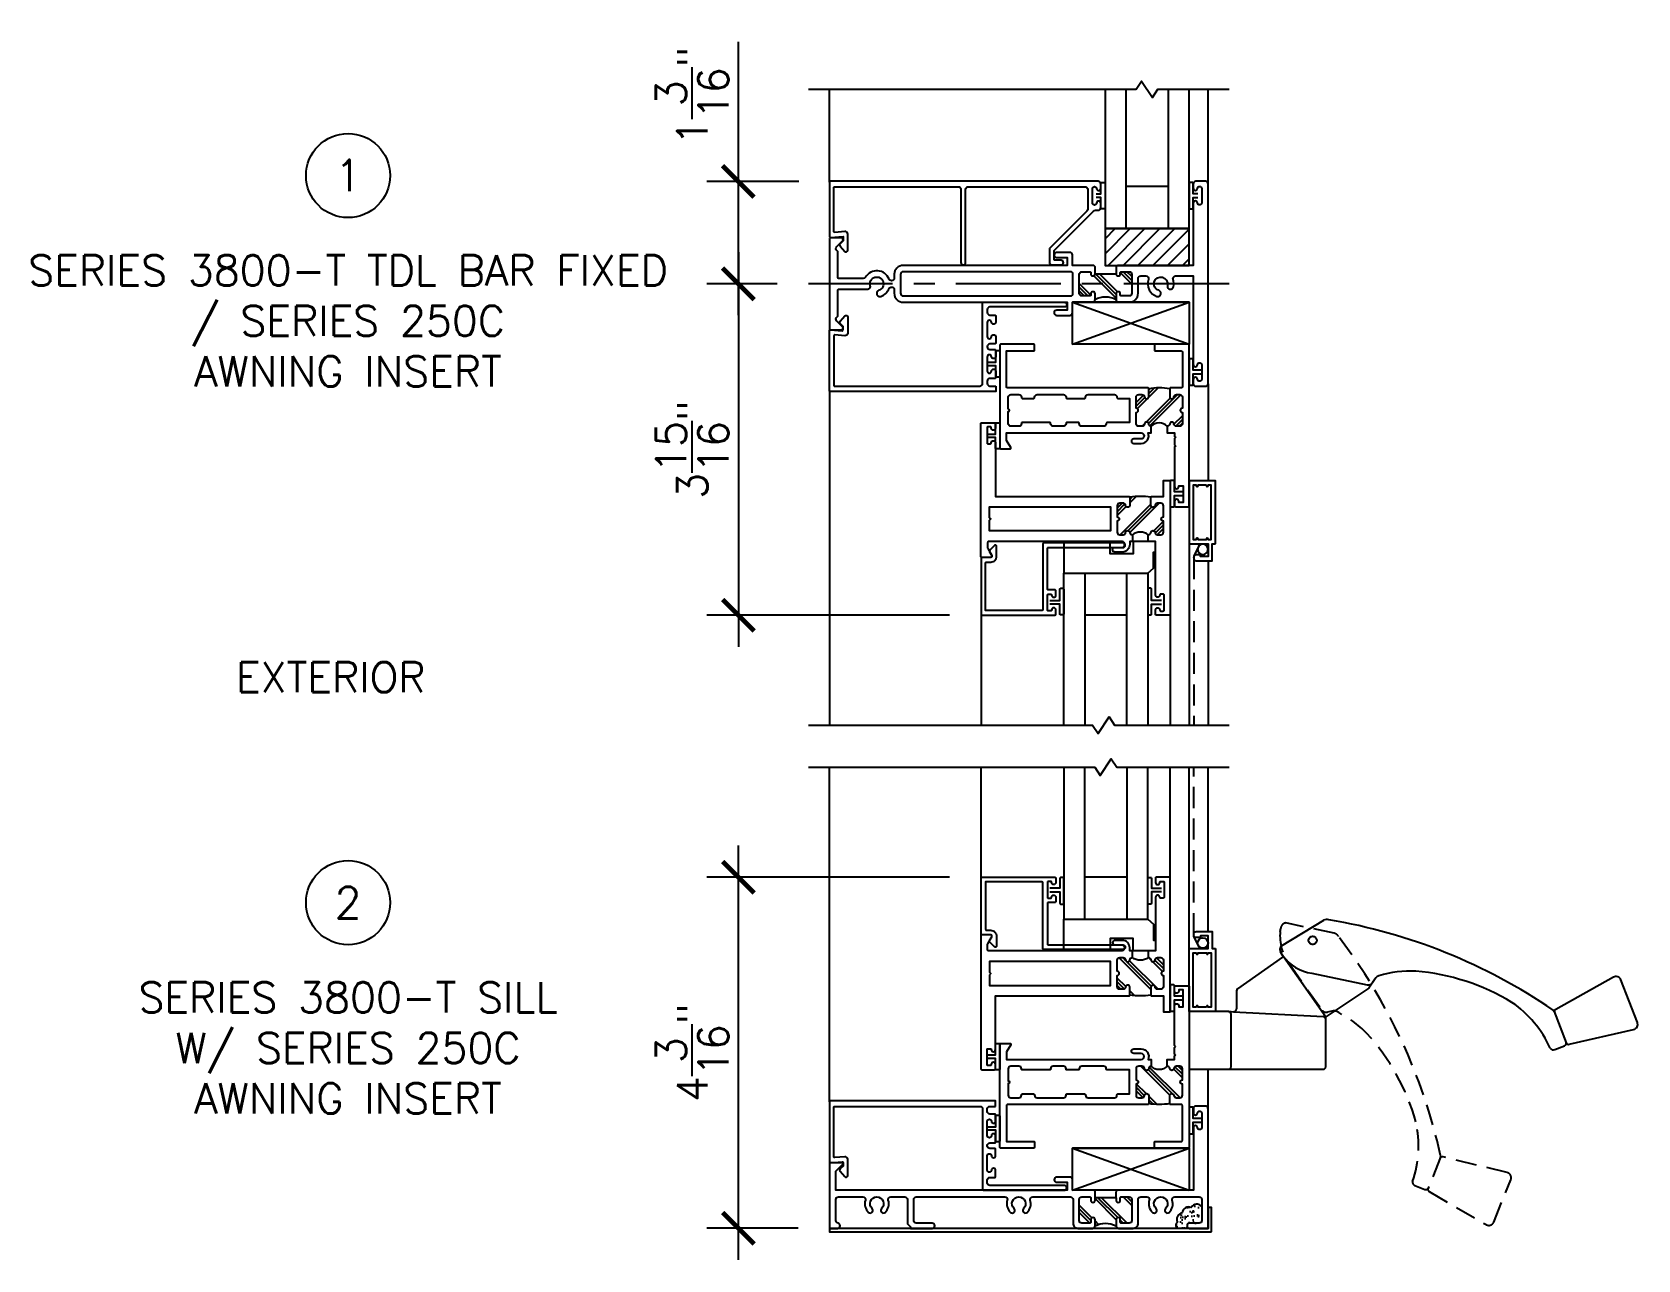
# Model space of a CAD drawing. Extents: x -2 to 161, y -23 to 81.
# Drawn here: x -2.4 to 16.69, y 34.2 to 48.8 of the extents above; entities that cross this region are included whole.
import ezdxf
from ezdxf.enums import TextEntityAlignment as Align

# ---------------------------------------------------------------- set-up
doc = ezdxf.new("R2010")
doc.units = 0
doc.header["$MEASUREMENT"] = 0
doc.linetypes.add('CENTER', pattern=[2, 1.25, -0.25, 0.25, -0.25])
doc.linetypes.add('HIDDEN', pattern=[0.375, 0.25, -0.125])
doc.layers.get('0').update_dxf_attribs({"linetype": 'CONTINUOUS'})
doc.layers.get('Defpoints').update_dxf_attribs({"linetype": 'CONTINUOUS'})
for name, color, linetype in [('0 @ 4', 7, 'CONTINUOUS'), ('3800-FRAME', 1, 'CONTINUOUS'), ('BREAK', 6, 'CONTINUOUS'), ('BULB-VINYL SEAL', 200, 'CONTINUOUS'), ('CENTERLINE', 40, 'CENTER'), ('DIM', 7, 'CONTINUOUS'), ('FRAME', 1, 'CONTINUOUS'), ('GLASS', 7, 'CONTINUOUS'), ('HIDDEN', 9, 'HIDDEN'), ('hopper-awning-spacer', 4, 'CONTINUOUS'), ('SCREEN', 5, 'CONTINUOUS'), ('SEAL', 7, 'CONTINUOUS'), ('SEALANT', 1, 'CONTINUOUS'), ('SETTING BLOCK', 4, 'CONTINUOUS'), ('SILL-PAN', 7, 'CONTINUOUS'), ('VENT', 5, 'CONTINUOUS')]:
    doc.layers.add(name, color=color, linetype=linetype)
doc.styles.get("Standard").update_dxf_attribs({"font": 'romans.shx'})
doc.dimstyles.new('1X1', dxfattribs={"dimtxt": 0.09, "dimasz": 0.09375, "dimexe": 0.09375, "dimexo": 0.09375, "dimgap": 0.032, "dimtad": 1, "dimdec": 4, "dimzin": 11, "dimdsep": 46, "dimlunit": 5, "dimtxsty": 'Standard', "dimblk1": 'ARCHTICK', "dimblk2": 'ARCHTICK', "dimsah": 1, "dimcen": 0.09, "dimdle": 0.09375, "dimadec": 0, "dimazin": 0, "dimtfac": 1, "dimtdec": 4, "dimtofl": 0, "dimtmove": 0, "dimatfit": 3, "dimldrblk": 'ARCHTICK', "dimfxl": 0, "dimtolj": 1, "dimtzin": 0, "dimarcsym": 0})

# ---------------------------------------------------------------- blocks, each defined once
blk = doc.blocks.new('05P19-BLOCK-OG')
h = blk.add_hatch()
h.set_pattern_fill('PLAST', angle=45, style=0)
h.paths.add_polyline_path([(0.006, 1.12, -1), (0.006, 1.17), (0.006, 1.302, 0.414214), (-0.025, 1.333), (-0.063, 1.333, 0.38311), (-0.094, 1.305, -0.947716), (-0.143, 1.308), (-0.143, 1.403, 0.081165), (-0.394, 1.403), (-0.394, 1.308, -0.947716), (-0.443, 1.305, 0.38311), (-0.474, 1.333), (-0.512, 1.333, 0.414214), (-0.544, 1.302), (-0.544, 1.17, -1), (-0.544, 1.12), (-0.544, 0.988, 0.414214), (-0.512, 0.957), (-0.474, 0.957, 0.38311), (-0.443, 0.985, -0.898027), (-0.394, 0.985, 0.009247), (-0.394, 0.984, 0.372543), (-0.363, 0.957, -0.436275), (-0.174, 0.957, 0.38311), (-0.143, 0.985, -0.898027), (-0.094, 0.985, 0.38311), (-0.063, 0.957), (-0.025, 0.957, 0.414214), (0.006, 0.988)])
for points in [[(-0.394, 0.984, -0.009247), (-0.394, 0.985, 0.898027), (-0.443, 0.985, -0.38311), (-0.474, 0.957), (-0.512, 0.957, -0.414214), (-0.544, 0.988), (-0.544, 1.12, 1), (-0.544, 1.17), (-0.544, 1.302, -0.414214), (-0.512, 1.333), (-0.474, 1.333, -0.38311), (-0.443, 1.305, 0.947716), (-0.394, 1.308), (-0.394, 1.403, 0.414214), (-0.404, 1.413), (-2.073, 1.413, -0.414214), (-2.084, 1.423), (-2.084, 1.852), (-1.761, 1.852, 0.414214), (-1.751, 1.862), (-1.751, 1.922, 0.414214), (-1.761, 1.932), (-2.154, 1.932, 0.414214), (-2.163, 1.922), (-2.163, 0.697, 0.414214), (-2.154, 0.687), (-2.042, 0.687, 0.57735), (-2.034, 0.702), (-2.084, 0.788), (-2.084, 0.877), (-0.483, 0.877, -1), (-0.483, 0.806), (-0.572, 0.806, 1), (-0.572, 0.752), (-0.483, 0.752, 0.536675), (-0.401, 0.877), (-0.363, 0.877), (-0.363, 0.957, -0.38311), (-0.394, 0.985)], [(-0.143, 0.984, 0.009247), (-0.143, 0.985, -0.38311), (-0.174, 0.957), (-0.174, 0.877), (-0.087, 0.877), (-0.087, 0.838, 0.317837), (-0.083, 0.833, -0.707107), (-0.083, 0.814, 0.317837), (-0.087, 0.81), (-0.087, 0.738, 0.317837), (-0.083, 0.733, -0.707107), (-0.083, 0.714, 0.317837), (-0.087, 0.71), (-0.087, 0.239, 1), (-0.037, 0.239), (-0.037, 0.25), (0.014, 0.25), (0.014, 0.05), (-0.037, 0.05), (-0.037, 0.064, 1), (-0.087, 0.064), (-0.087, 0.01, 0.414214), (-0.076, 0), (0.076, 0, 0.414214), (0.087, 0.01), (0.087, 1.922, 0.414214), (0.076, 1.932), (-0.316, 1.932, 0.414214), (-0.326, 1.922), (-0.326, 1.862, 0.414214), (-0.316, 1.852), (-0.003, 1.852, -0.414214), (0.006, 1.842), (0.006, 1.423, -0.414214), (-0.003, 1.413), (-0.134, 1.413, 0.414214), (-0.143, 1.403), (-0.143, 1.308, 0.947716), (-0.094, 1.305, -0.38311), (-0.063, 1.333), (-0.025, 1.333, -0.414214), (0.006, 1.302), (0.006, 1.17, 1), (0.006, 1.12), (0.006, 0.988, -0.414214), (-0.025, 0.957), (-0.063, 0.957, -0.38311), (-0.094, 0.985, 0.898027), (-0.143, 0.985)]]:
    blk.add_lwpolyline(points, format="xyb")
blk.add_lwpolyline([(-1.377, 0.988, -0.414214), (-1.408, 0.957), (-1.529, 0.957, -0.414214), (-1.56, 0.988), (-1.56, 0.992, 0.414214), (-1.569, 1.002), (-1.897, 1.002, 0.414214), (-1.907, 0.992), (-1.907, 0.988, -0.414214), (-1.938, 0.957), (-2.032, 0.957, -0.414214), (-2.064, 0.988), (-2.064, 1.132, 1), (-2.064, 1.162), (-2.064, 1.302, -0.414214), (-2.032, 1.333), (-1.938, 1.333, -0.414214), (-1.907, 1.302), (-1.907, 1.302), (-1.907, 1.298, 0.414214), (-1.897, 1.288), (-1.761, 1.288, 0.414214), (-1.751, 1.298), (-1.751, 1.302), (-1.751, 1.302, -0.414214), (-1.72, 1.333), (-1.408, 1.333, -0.414214), (-1.377, 1.302), (-1.377, 1.302), (-1.377, 1.298, 0.414214), (-1.367, 1.288), (-1.155, 1.288, 0.414214), (-1.145, 1.298), (-1.145, 1.302), (-1.145, 1.302, -0.414214), (-1.114, 1.333), (-0.802, 1.333, -0.414214), (-0.771, 1.302), (-0.771, 1.302), (-0.771, 1.298, 0.414214), (-0.761, 1.288), (-0.623, 1.288), (-0.623, 1.002), (-0.889, 1.002, 0.414214), (-0.898, 0.992), (-0.898, 0.988, -0.414214), (-0.93, 0.957), (-1.19, 0.957, -0.414214), (-1.221, 0.988), (-1.221, 0.992, 0.414214), (-1.23, 1.002), (-1.367, 1.002, 0.414214), (-1.377, 0.992)], format="xyb", close=True)
at = {"color": 7}
for centre, radius, start, end in [((-0.269, 0.638), 0.775, 80.7195, 99.2805), ((-0.269, 0.869), 0.129, 42.8591, 137.1409)]:
    blk.add_arc(centre, radius, start, end, dxfattribs=at)
blk = doc.blocks.new('250C-BLOCK-FRAMES')
blk.add_blockref('05P19-BLOCK-OG', (0, 0))
blk = doc.blocks.new('*U104')
at = {"layer": 'FRAME'}
blk.add_blockref('250C-BLOCK-FRAMES', (0, 0), dxfattribs=at)
blk = doc.blocks.new('05P11-Z-BAR')
h = blk.add_hatch()
h.set_pattern_fill('PLAST', angle=45, style=0)
h.set_pattern_definition([(45, (-0.3846, -1e-07), (-0.176777, 0.176777), []), (45, (-0.4067, 0.0221), (-0.176777, 0.176777), []), (45, (-0.4288, 0.0442), (-0.176777, 0.176777), [])])
h.paths.add_polyline_path([(0.006, 1.12, -0.414214), (-0.018, 1.145, -0.414214), (0.006, 1.17), (0.006, 1.302, 0.414214), (-0.025, 1.333), (-0.063, 1.333, 0.38311), (-0.094, 1.305, -0.947716), (-0.143, 1.308), (-0.143, 1.403, 0.087329), (-0.394, 1.403), (-0.394, 1.308, -1), (-0.443, 1.308, 0.352985), (-0.473, 1.333), (-0.512, 1.333, 0.414214), (-0.544, 1.302), (-0.544, 1.17, -0.414214), (-0.518, 1.145, -0.414214), (-0.544, 1.12), (-0.544, 0.988, 0.414214), (-0.512, 0.957), (-0.474, 0.957, 0.38311), (-0.443, 0.985, -0.898027), (-0.394, 0.985, 0.38311), (-0.363, 0.957, -0.325577), (-0.174, 0.957, 0.363634), (-0.143, 0.982, -0.947716), (-0.094, 0.985, 0.38311), (-0.063, 0.957), (-0.025, 0.957, 0.414214), (0.006, 0.988)])
blk.add_line((-0.087, 0.877), (-0.087, 0.877))
for points in [[(-2.164, 2.28, -0.414214), (-2.154, 2.29), (-2.001, 2.29, -0.414214), (-1.991, 2.28), (-1.991, 2.226, -1), (-2.041, 2.226), (-2.041, 2.23, 0.414214), (-2.051, 2.24), (-2.081, 2.24, 0.414214), (-2.091, 2.23), (-2.091, 2.05, 0.414214), (-2.081, 2.04), (-2.051, 2.04, 0.414214), (-2.041, 2.05), (-2.041, 2.051, -1), (-1.991, 2.051), (-1.991, 1.413), (-0.403, 1.413, -0.414214), (-0.394, 1.403), (-0.394, 1.306, -0.888834), (-0.443, 1.306, 0.377258), (-0.474, 1.333), (-0.512, 1.333, 0.414214), (-0.544, 1.302), (-0.544, 1.17, -1), (-0.544, 1.12), (-0.544, 0.988, 0.414214), (-0.512, 0.957), (-0.474, 0.957, 0.383109), (-0.443, 0.985, -0.898027), (-0.394, 0.985, 0.38311), (-0.363, 0.957), (-0.363, 0.877), (-0.394, 0.877), (-0.394, 0.842, -0.414214), (-0.483, 0.752), (-0.571, 0.752, -1), (-0.571, 0.806), (-0.486, 0.806, 0.859155), (-0.486, 0.877), (-2.074, 0.877, 0.414214), (-2.084, 0.867), (-2.084, 0.797, 0.131652), (-2.082, 0.792), (-2.035, 0.709, -0.577353), (-2.048, 0.687), (-2.154, 0.687, -0.414214), (-2.164, 0.697), (-2.164, 2.28)], [(-0.025, 0.957, 0.414214), (0.006, 0.988), (0.006, 1.12, -1), (0.006, 1.17), (0.006, 1.302, 0.414214), (-0.025, 1.333), (-0.063, 1.333, 0.38311), (-0.094, 1.305, -0.947716), (-0.143, 1.308), (-0.143, 1.403, -0.414214), (-0.133, 1.413), (0.006, 1.413), (0.006, 1.603), (0.086, 1.603), (0.086, 0.01, -0.414214), (0.077, 0), (-0.077, 0, -0.414214), (-0.087, 0.01), (-0.087, 0.064, -1), (-0.037, 0.064), (-0.037, 0.06, 0.414214), (-0.027, 0.05), (0.003, 0.05, 0.414214), (0.014, 0.06), (0.014, 0.24, 0.414214), (0.003, 0.25), (-0.027, 0.25, 0.414214), (-0.037, 0.24), (-0.037, 0.239, -1), (-0.087, 0.239), (-0.087, 0.877), (-0.174, 0.877), (-0.174, 0.957, 0.363634), (-0.143, 0.982, -0.947716), (-0.094, 0.985, 0.38311), (-0.063, 0.957), (-0.025, 0.957)]]:
    blk.add_lwpolyline(points, format="xyb")
blk.add_lwpolyline([(-2.063, 1.16), (-2.063, 1.288), (-0.623, 1.288), (-0.623, 1.002), (-2.063, 1.002), (-2.063, 1.129), (-2.048, 1.145)], close=True)
at = {"color": 7}
for centre, radius, start, end in [((-0.269, 0.638), 0.775, 80.7195, 99.2805), ((-0.269, 0.828), 0.16, 53.9319, 126.0681)]:
    blk.add_arc(centre, radius, start, end, dxfattribs=at)
blk = doc.blocks.new('*U21')
blk.add_blockref('05P11-Z-BAR', (0, 0))
blk = doc.blocks.new('*U103')
blk.add_blockref('*U21', (0, 0))
blk = doc.blocks.new('FOLDING-ROTO')
at = {"color": 7}
for p, q in [((1.685, 0.777), (1.18, 0.472)), ((1.18, 0.386), (1.713, -0.369)), ((1.196, 0.338), (0.662, -0.037)), ((1.706, -0.361), (1.218, 0.334)), ((1.546, 0.148), (2.203, 0.01)), ((2.306, 0.094), (2.224, -0.031)), ((2.306, 0.094), (2.268, 0.036)), ((5.131, 0.101), (4.447, -0.282)), ((5.416, -0.438), (5.22, 0.069)), ((0.649, -0.062), (0.649, -0.277)), ((2.224, -0.031), (1.713, -0.369)), ((0.555, -0.307), (0.087, -0.307)), ((0.087, -0.307), (0.087, -0.994)), ((0.555, -0.307), (0.587, -0.307)), ((0.587, -0.307), (0.616, -0.309)), ((0.587, -0.963), (0.587, -0.338)), ((0.616, -0.309), (1.682, -0.368)), ((1.712, -0.963), (1.712, -0.379)), ((4.427, -0.306), (4.571, -0.678)), ((4.607, -0.697), (5.372, -0.521)), ((4.434, -0.76), (4.551, -0.715)), ((0.087, -0.994), (0.555, -0.994)), ((0.555, -0.994), (1.68, -0.994))]:
    blk.add_line(p, q, dxfattribs=at)
at = {"linetype": 'HIDDEN'}
blk.add_line((1.171, 0.645), (1.176, 0.684), dxfattribs=at)
at = {"color": 7, "linetype": 'HIDDEN'}
for p, q in [((1.813, 0.624), (1.235, 0.746)), ((1.28, 0.259), (1.667, -0.29)), ((1.799, -0.299), (1.732, -0.315)), ((3.076, -2.04), (2.927, -2.41)), ((3.869, -2.223), (3.107, -2.035)), ((2.771, -2.376), (2.888, -2.423)), ((2.94, -2.448), (3.619, -2.842)), ((3.709, -2.811), (3.912, -2.307))]:
    blk.add_line(p, q, dxfattribs=at)
blk.add_line((1.202, 0.355), (1.18, 0.387))
at = {"color": 7}
blk.add_circle((1.555, 0.539), 0.0488, dxfattribs=at)
at = {"color": 7, "linetype": 'HIDDEN'}
blk.add_circle((1.555, 0.539), 0.0488, dxfattribs=at)
at = {"color": 7}
for centre, radius, start, end in [((1.726, 0.698), 0.089, 75.6, 116.8755), ((0.638, -5.814), 6.691, 55.6508, 80.4505), ((1.231, 0.429), 0.0668, 140.1635, 219.8111), ((1.205, 0.325), 0.0156, 35.0463, 125.0463), ((1.625, 0.667), 0.526, 216.4977, 261.3073), ((2.216, 0.071), 0.0625, 258.1497, 326.6152), ((2.364, 0.044), 0.0769, 105.6243, 139.1818), ((2.364, 0.043), 0.0769, 105.5964, 139.1539), ((2.73, -1.18), 1.354, 87.7724, 106.5972), ((2.562, -2.45), 2.632, 58.7969, 85.1915), ((5.162, 0.047), 0.0625, 21.117, 119.2471), ((0.68, -0.062), 0.0312, 125.0463, 180), ((0.555, -0.338), 0.0312, 0, 90), ((0.618, -0.277), 0.0312, 266.8202, 0), ((1.68, -0.399), 0.0312, 0, 86.8202), ((1.68, -0.379), 0.0313, 360, 35.0463), ((3.181, -1.283), 1.315, 24.2059, 55.5316), ((4.398, -0.317), 0.0313, 21.117, 61.117), ((4.462, -0.309), 0.0313, 119.2471, 201.117), ((5.358, -0.46), 0.0625, 282.9869, 21.117), ((4.418, -0.719), 0.0442, 214.0412, 291.117), ((4.54, -0.686), 0.0312, 291.117, 21.117), ((4.6, -0.667), 0.0312, 201.117, 282.9869), ((0.555, -0.963), 0.0312, 270, 0), ((1.68, -0.963), 0.0312, 270, 0)]:
    blk.add_arc(centre, radius, start, end, dxfattribs=at)
at = {"color": 7, "linetype": 'HIDDEN'}
for centre, radius, start, end in [((1.693, 0.585), 0.526, 173.4362, 218.2459), ((1.243, 0.68), 0.0668, 97.1021, 176.7497), ((1.788, 0.539), 0.089, 32.5385, 73.8141), ((-3.453, -3.477), 6.691, 12.5894, 37.389), ((1.718, -0.254), 0.0625, 215.0882, 283.5538), ((1.807, -0.376), 0.0769, 62.5349, 96.0925), ((1.239, -1.52), 1.354, 44.7109, 63.5357), ((0.249, -2.333), 2.632, 15.7355, 42.1301), ((1.499, -1.903), 1.315, 341.1445, 12.4702), ((3.099, -2.066), 0.0313, 76.1856, 158.0555), ((3.047, -2.028), 0.0313, 338.0555, 18.0555), ((3.854, -2.284), 0.0625, 338.0555, 76.1856), ((2.787, -2.335), 0.0442, 170.9798, 248.0555), ((2.9, -2.394), 0.0312, 248.0555, 338.0555), ((2.956, -2.421), 0.0312, 158.0555, 239.9254), ((3.651, -2.788), 0.0625, 239.9254, 338.0555)]:
    blk.add_arc(centre, radius, start, end, dxfattribs=at)
blk = doc.blocks.new('*U85')
blk.add_blockref('FOLDING-ROTO', (0, 0))
blk = doc.blocks.new('114-FLAT_SCREEN')
blk.add_line((0.142, 0.603), (0.142, 0.602))
at = {"linetype": 'HIDDEN'}
blk.add_line((0.194, 0.481), (0.144, 0.59), dxfattribs=at)
blk.add_lwpolyline([(0.399, 0.442), (0.399, -0.307), (0.087, -0.307), (0.087, 0.442), (0.312, 0.442), (0.312, 0.593), (0.222, 0.593), (0.222, 0.572), (0.172, 0.572, -0.414214), (0.142, 0.602), (0.142, 0.613, -0.414214), (0.172, 0.643), (0.362, 0.643), (0.362, 0.442)], format="xyb", close=True)
blk.add_lwpolyline([(0.292, -0.257), (0.193, -0.257), (0.182, -0.237), (0.17, -0.257), (0.136, -0.257), (0.136, 0.392), (0.17, 0.392), (0.182, 0.372), (0.193, 0.392), (0.292, 0.392), (0.303, 0.372), (0.315, 0.392), (0.348, 0.392), (0.348, -0.257), (0.315, -0.257), (0.303, -0.237)], close=True)
blk.add_circle((0.25, 0.507), 0.0618)
blk = doc.blocks.new('*U90')
at = {"layer": 'BULB-VINYL SEAL', "linetype": 'Continuous'}
for points in [[(0.014, -0.126), (-0.087, -0.126), (-0.087, -0.001, 0.414214), (-0.096, 0.009), (-0.129, 0.009, 0.414214), (-0.139, -0.001), (-0.139, -0.293, 0.414214), (-0.129, -0.303), (-0.096, -0.303, 0.414214), (-0.087, -0.293), (-0.087, -0.168), (0.014, -0.168)], [(-2.316, -0.822), (-2.216, -0.822), (-2.216, -0.697, -0.414214), (-2.206, -0.687), (-2.173, -0.687, -0.414214), (-2.163, -0.697), (-2.163, -0.99, -0.414214), (-2.173, -1), (-2.206, -1, -0.414214), (-2.216, -0.99), (-2.216, -0.864), (-2.316, -0.864)]]:
    blk.add_lwpolyline(points, format="xyb", dxfattribs=at)
blk.add_blockref('*U85', (0, 0))
at = {"layer": 'FRAME', "xscale": -1, "rotation": 180}
blk.add_blockref('*U104', (0, 0), dxfattribs=at)
at = {"layer": 'SCREEN', "linetype": 'Continuous'}
blk.add_blockref('114-FLAT_SCREEN', (0, 0), dxfattribs=at)
at = {"layer": 'VENT', "xscale": -1, "rotation": 180}
blk.add_blockref('*U103', (-0.225, 1.291), dxfattribs=at)
blk = doc.blocks.new('250C-GLASS-STOPS')
blk.add_lwpolyline([(-2.035, 0.71, -0.57735), (-2.047, 0.687), (-2.153, 0.687, 0.414214), (-2.163, 0.677), (-2.163, 0), (-1.283, 0, 0.414214), (-1.273, 0.01), (-1.273, 0.063, 0.414214), (-1.298, 0.088, 0.435311), (-1.323, 0.061, -0.435311), (-1.333, 0.05), (-1.363, 0.05, -0.414214), (-1.373, 0.06), (-1.373, 0.24, -0.414214), (-1.363, 0.25), (-1.333, 0.25, -0.435311), (-1.323, 0.239, 0.435311), (-1.298, 0.213, 0.414214), (-1.273, 0.238), (-1.273, 0.29, 0.414214), (-1.283, 0.3), (-1.363, 0.3, -0.414214), (-1.373, 0.31), (-1.373, 0.795, -0.414214), (-1.363, 0.805), (-0.474, 0.805, 0.414214), (-0.447, 0.832), (-0.447, 0.833, 0.414214), (-0.474, 0.86), (-1.418, 0.86, 0.414214), (-1.428, 0.85), (-1.428, 0.065, -0.414214), (-1.438, 0.055), (-2.108, 0.055), (-2.108, 0.622, -0.414214), (-2.098, 0.632), (-2.047, 0.632, 0.414214), (-1.977, 0.702), (-1.977, 0.817, 0.668179), (-2.003, 0.828), (-2.058, 0.773, 0.339454), (-2.06, 0.755)], format="xyb", close=True)
for points in [[(0.086, 0.01), (0.086, -1.308)], [(-2.163, 0), (-2.163, -1.308)]]:
    blk.add_lwpolyline(points)
at = {"layer": 'GLASS'}
for p, q in [((-1.18, -1.308), (-1.18, 0.5)), ((-1.18, 0.5), (-0.18, 0.5)), ((-0.93, 0.5), (-0.93, -1.308)), ((-0.43, -1.308), (-0.43, 0.5)), ((-0.18, 0.504), (-0.18, -1.308)), ((-0.43, 0), (-0.93, 0))]:
    blk.add_line(p, q, dxfattribs=at)
at = {"layer": 'SEAL', "linetype": 'Continuous'}
for points in [[(-1.343, 0.175), (-1.225, 0.175), (-1.225, 0.31, -0.414214), (-1.215, 0.32), (-1.19, 0.32, -0.414214), (-1.18, 0.31), (-1.18, 0.014, -0.414214), (-1.19, 0.004), (-1.215, 0.004, -0.414214), (-1.225, 0.014), (-1.225, 0.132), (-1.343, 0.132)], [(-0.017, 0.175), (-0.135, 0.175), (-0.135, 0.31, 0.414214), (-0.145, 0.32), (-0.17, 0.32, 0.414214), (-0.18, 0.31), (-0.18, 0.014, 0.414214), (-0.17, 0.004), (-0.145, 0.004, 0.414214), (-0.135, 0.014), (-0.135, 0.132), (-0.017, 0.132)]]:
    blk.add_lwpolyline(points, format="xyb", dxfattribs=at)
at = {"layer": 'SETTING BLOCK'}
blk.add_lwpolyline([(-0.087, 0.877), (-0.355, 0.877), (-0.355, 0.731), (-0.627, 0.731), (-0.627, 0.877), (-1.18, 0.877), (-1.18, 0.5), (-0.18, 0.5), (-0.111, 0.56), (-0.111, 0.748), (-0.087, 0.748)], close=True, dxfattribs=at)
blk = doc.blocks.new('3811 WW_YK INSERT CLIP')
blk.add_lwpolyline([(1.964, 0.67), (1.964, 0.735), (-0.001, 0.735, 0.414214), (-0.011, 0.725), (-0.011, 0.01, 0.440011), (0, 0), (0.138, 0.012, -0.440011), (0.149, 0.002), (0.149, -0.04), (0.115, -0.074, 0.395486), (0.114, -0.102), (0.17, -0.165, 0.691708), (0.205, -0.152), (0.205, 0.04, 0.440011), (0.171, 0.071), (0.05, 0.061, -0.440011), (0.039, 0.071), (0.039, 0.66, -0.414214), (0.049, 0.67), (1.777, 0.67, -0.414214), (1.808, 0.639), (1.808, -0.317, 0.414214), (1.818, -0.327), (2.781, -0.327, 0.414214), (2.809, -0.299, 0.414214), (2.781, -0.271), (1.895, -0.271, -0.414214), (1.864, -0.24), (1.864, -0.206, -0.414214), (1.895, -0.175), (1.954, -0.175, 0.414214), (1.964, -0.165), (1.964, -0.091, 0.414214), (1.939, -0.066, 0.399638), (1.914, -0.089, -0.400364), (1.889, -0.113, -0.414214), (1.864, -0.088), (1.864, 0.082, -0.414214), (1.889, 0.107, -0.400364), (1.914, 0.083, 0.399638), (1.939, 0.059, 0.414214), (1.964, 0.084), (1.964, 0.159, 0.414214), (1.954, 0.169), (1.895, 0.169, -0.414214), (1.864, 0.2), (1.864, 0.204, -0.414214), (1.895, 0.235), (1.954, 0.235, 0.414214), (1.964, 0.245), (1.964, 0.319, 0.414214), (1.939, 0.344, 0.399638), (1.914, 0.321, -0.400364), (1.889, 0.297, -0.414214), (1.864, 0.322), (1.864, 0.492, -0.414214), (1.889, 0.517, -0.400364), (1.914, 0.493, 0.399638), (1.939, 0.469, 0.414214), (1.964, 0.494), (1.964, 0.569, 0.414214), (1.954, 0.579), (1.895, 0.579, -0.414214), (1.864, 0.61), (1.864, 0.639, -0.414214), (1.895, 0.67), (1.964, 0.67)], format="xyb", close=True)
blk = doc.blocks.new('3805_BLOCK_FRAME')
h = blk.add_hatch()
h.set_pattern_fill('PLAST', angle=45, style=0)
h.paths.add_polyline_path([(-0.819, 1.361, 0.414214), (-0.85, 1.392), (-0.946, 1.392, 0.414214), (-0.956, 1.382), (-0.956, 1.351, -0.414214), (-0.98, 1.326, -0.414214), (-1.005, 1.351), (-1.005, 1.423, -0.235384), (-1.256, 1.423), (-1.256, 1.351, -0.414214), (-1.282, 1.326, -0.414214), (-1.306, 1.351), (-1.306, 1.382, 0.414214), (-1.316, 1.392), (-1.413, 1.392, 0.414214), (-1.444, 1.361), (-1.444, 1.111, 0.414214), (-1.413, 1.08), (-1.316, 1.08, 0.414214), (-1.306, 1.09), (-1.306, 1.121, -0.414214), (-1.282, 1.146, -0.414214), (-1.256, 1.121), (-1.256, 1.09), (-1.005, 1.09), (-1.005, 1.121, -0.414214), (-0.98, 1.146, -0.414214), (-0.956, 1.121), (-0.956, 1.09, 0.414214), (-0.946, 1.08), (-0.85, 1.08, 0.414214), (-0.819, 1.111)])
at = {"color": 7}
blk.add_line((-1.005, 1.09), (-1.256, 1.09), dxfattribs=at)
blk.add_line((-1.005, 1.09), (-1.005, 1.015))
blk.add_lwpolyline([(-3.452, 1.454), (-3.193, 1.454, -0.414214), (-3.162, 1.423, -0.414214), (-3.193, 1.392), (-3.381, 1.392, 0.414214), (-3.412, 1.361), (-3.412, 1.111, 0.414214), (-3.381, 1.08), (-2.329, 1.08, 0.5024), (-2.299, 1.12, -0.280293), (-2.262, 1.264, -0.498955), (-2.213, 1.256, -0.334263), (-2.219, 1.219, 2.470836), (-2.106, 1.219, -0.334263), (-2.112, 1.256, -0.498955), (-2.063, 1.264, -0.280293), (-2.026, 1.12, 0.5024), (-1.996, 1.08), (-1.549, 1.08, 0.414214), (-1.518, 1.111), (-1.518, 1.392, -0.414214), (-1.456, 1.454), (-1.287, 1.454, -0.414214), (-1.256, 1.423), (-1.256, 1.351, -0.414214), (-1.282, 1.326, -0.414214), (-1.306, 1.351), (-1.306, 1.382, 0.414214), (-1.316, 1.392), (-1.413, 1.392, 0.414214), (-1.444, 1.361), (-1.444, 1.111, 0.414214), (-1.413, 1.08), (-1.316, 1.08, 0.414214), (-1.306, 1.09), (-1.306, 1.121, -0.414214), (-1.282, 1.146, -0.414214), (-1.256, 1.121), (-1.256, 1.09), (-1.256, 1.015), (-1.271, 1), (-1.524, 1), (-1.524, 0.875, -0.414214), (-1.556, 0.844), (-1.711, 0.844, -0.414214), (-1.742, 0.875, -0.414214), (-1.711, 0.906), (-1.586, 0.906), (-1.586, 1), (-4.338, 1), (-4.338, 0.776, 0.198912), (-4.335, 0.769), (-4.255, 0.69, -0.668179), (-4.263, 0.673), (-4.403, 0.673, -0.414214), (-4.412, 0.683), (-4.412, 1.444, -0.414214), (-4.403, 1.454), (-4.319, 1.454, -0.414214), (-4.287, 1.423, -0.358249), (-4.312, 1.393, 0.358249), (-4.338, 1.362), (-4.338, 1.111, 0.414214), (-4.306, 1.08), (-4.017, 1.08, 0.5024), (-3.987, 1.12, -0.280293), (-3.95, 1.264, -0.498955), (-3.901, 1.256), (-3.901, 1.256, -0.334263), (-3.907, 1.219, 2.470836), (-3.794, 1.219, -0.334263), (-3.8, 1.256), (-3.8, 1.256, -0.498955), (-3.751, 1.264, -0.280293), (-3.714, 1.12, 0.5024), (-3.684, 1.08), (-3.518, 1.08, 0.414214), (-3.487, 1.111), (-3.487, 1.399), (-3.452, 1.434)], format="xyb", close=True)
blk.add_lwpolyline([(-1.005, 1.09), (-1.005, 1.121, -0.414214), (-0.98, 1.146, -0.414214), (-0.956, 1.121), (-0.956, 1.09, 0.414214), (-0.946, 1.08), (-0.85, 1.08, 0.414214), (-0.819, 1.111), (-0.819, 1.361, 0.414214), (-0.85, 1.392), (-0.946, 1.392, 0.414214), (-0.956, 1.382), (-0.956, 1.351, -0.414214), (-0.98, 1.326), (-0.98, 1.326, -0.414214), (-1.005, 1.351), (-1.005, 1.423, -0.414214), (-0.975, 1.454), (-0.806, 1.454, -0.414214), (-0.744, 1.392), (-0.744, 1.111, 0.414214), (-0.712, 1.08), (-0.641, 1.08, 0.5024), (-0.611, 1.12, -0.280293), (-0.574, 1.264, -0.498955), (-0.525, 1.256), (-0.525, 1.256, -0.334263), (-0.531, 1.219, 2.470836), (-0.418, 1.219, -0.334263), (-0.424, 1.256, -0.498955), (-0.375, 1.264, -0.280293), (-0.338, 1.12, 0.5024), (-0.308, 1.08), (-0.018, 1.08, 0.414214), (0.013, 1.111), (0.013, 1.361, 0.414214), (-0.018, 1.392), (-0.131, 1.392, -0.414214), (-0.162, 1.423, -0.414214), (-0.131, 1.454), (0.088, 1.454), (0.088, 0.031, -0.414214), (0.056, 0), (-0.056, 0, -0.414214), (-0.087, 0.031), (-0.087, 0.083, -0.414214), (-0.062, 0.107), (-0.062, 0.107, -0.399638), (-0.038, 0.084, 0.399638), (-0.013, 0.06), (-0.013, 0.06, 0.414214), (0.013, 0.085), (0.013, 0.255, 0.414214), (-0.013, 0.28), (-0.013, 0.28, 0.399638), (-0.038, 0.256, -0.399638), (-0.062, 0.232, -0.414214), (-0.087, 0.257), (-0.087, 0.309), (-0.087, 1), (-0.99, 1), (-1.005, 1.015)], format="xyb")
blk.add_arc((-1.131, 1.675), 0.281, 243.5092, 296.4908, dxfattribs=at)
blk = doc.blocks.new('*U73')
blk.add_blockref('3805_BLOCK_FRAME', (0, 0))
blk = doc.blocks.new('3806 MULLION')
h = blk.add_hatch()
h.set_pattern_fill('PLAST', color=256, angle=45, style=0)
h.paths.add_polyline_path([(-0.906, 0.113, 0.414214), (-0.937, 0.144), (-1.033, 0.144, 0.414214), (-1.043, 0.134), (-1.043, 0.118, -0.414214), (-1.068, 0.094, -0.414214), (-1.093, 0.118), (-1.093, 0.188, -0.275826), (-1.344, 0.188), (-1.344, 0.118, -0.414214), (-1.369, 0.094, -0.414214), (-1.394, 0.118), (-1.394, 0.134, 0.414214), (-1.404, 0.144), (-1.5, 0.144, 0.414214), (-1.531, 0.113), (-1.531, -0.113, 0.414214), (-1.5, -0.143), (-1.404, -0.143, 0.414214), (-1.394, -0.133), (-1.394, -0.118, -0.414214), (-1.369, -0.094, -0.414214), (-1.344, -0.118), (-1.093, -0.118, -0.414214), (-1.068, -0.094, -0.414214), (-1.043, -0.118), (-1.043, -0.133, 0.414214), (-1.033, -0.143), (-0.937, -0.143, 0.414214), (-0.906, -0.113)])
blk.add_line((-1.344, -0.118), (-1.093, -0.118))
for points in [[(-1.093, -0.133), (-1.093, -0.118, -0.414214), (-1.068, -0.094, -0.414214), (-1.043, -0.118), (-1.043, -0.133, 0.414214), (-1.033, -0.143), (-0.937, -0.143, 0.414214), (-0.906, -0.113), (-0.906, 0.113, 0.414214), (-0.937, 0.144), (-1.033, 0.144, 0.414214), (-1.043, 0.134), (-1.043, 0.118, -0.414214), (-1.068, 0.094, -0.414214), (-1.093, 0.118), (-1.093, 0.188, -0.414214), (-1.062, 0.219), (-0.937, 0.219, -0.414214), (-0.831, 0.113), (-0.831, -0.062, 0.414214), (-0.8, -0.094), (-0.738, -0.094, 0.517938), (-0.709, -0.052, -0.42659), (-0.608, 0.149, -0.510157), (-0.56, 0.113), (-0.56, 0.112, -0.323599), (-0.586, 0.077, 2.284894), (-0.483, 0.018, -0.323599), (-0.466, 0.058), (-0.465, 0.058, -0.510157), (-0.41, 0.035, -0.142368), (-0.415, -0.052, 0.517938), (-0.386, -0.094), (-0.175, -0.094), (-0.175, 0.91), (-0.175, 0.961, -0.414214), (-0.15, 0.986, -0.399638), (-0.125, 0.962, 0.399638), (-0.1, 0.939), (-0.1, 0.939, 0.414214), (-0.075, 0.964), (-0.075, 1.134, 0.414214), (-0.1, 1.159), (-0.1, 1.159, 0.399638), (-0.125, 1.135, -0.399638), (-0.15, 1.111), (-0.15, 1.111, -0.414214), (-0.175, 1.136), (-0.175, 1.188, -0.414214), (-0.144, 1.219), (-0.031, 1.219, -0.414214), (0, 1.188), (0, 0), (0, -1.188, -0.414214), (-0.031, -1.219), (-0.144, -1.219, -0.414214), (-0.175, -1.188), (-0.175, -1.136, -0.414214), (-0.15, -1.111), (-0.15, -1.111, -0.399638), (-0.125, -1.135, 0.399638), (-0.1, -1.159), (-0.1, -1.159, 0.414214), (-0.075, -1.133), (-0.075, -0.964, 0.414214), (-0.1, -0.938), (-0.1, -0.938, 0.399638), (-0.125, -0.962, -0.399638), (-0.15, -0.986, -0.414214), (-0.175, -0.961), (-0.175, -0.909), (-0.175, -0.219), (-1.078, -0.219), (-1.093, -0.203)], [(-1.344, -0.133), (-1.344, -0.203), (-1.359, -0.219), (-1.612, -0.219), (-1.612, -0.344, -0.414214), (-1.643, -0.374), (-1.799, -0.374, -0.414214), (-1.83, -0.344, -0.414214), (-1.799, -0.312), (-1.674, -0.312), (-1.674, -0.219), (-3.625, -0.219, -0.414214), (-3.731, -0.113), (-3.731, -0.068, 0.414214), (-3.762, -0.037), (-3.764, -0.037, 0.308174), (-3.793, -0.057, -0.627979), (-4.073, -0.078, 0.267949), (-4.1, -0.062), (-4.39, -0.062, 0.414214), (-4.4, -0.072), (-4.4, -0.37, -0.237131), (-4.413, -0.395, 0.457629), (-4.416, -0.441), (-4.346, -0.511, -0.668179), (-4.36, -0.546), (-4.49, -0.546, -0.414214), (-4.5, -0.535), (-4.5, 0), (-4.5, 0.536, -0.414214), (-4.49, 0.546), (-4.36, 0.546, -0.668179), (-4.346, 0.511), (-4.416, 0.441, 0.457629), (-4.413, 0.395, -0.237131), (-4.4, 0.37), (-4.4, 0.073, 0.414214), (-4.39, 0.063), (-4.045, 0.063, -0.500407), (-4.016, 0.023, 2.386509), (-3.914, 0.077, -0.326072), (-3.94, 0.113, -0.502305), (-3.892, 0.149, -0.227368), (-3.793, 0.057, 0.308174), (-3.764, 0.038), (-3.762, 0.038, 0.414214), (-3.731, 0.069), (-3.731, 0.113, -0.414214), (-3.625, 0.219), (-1.674, 0.219), (-1.674, 0.313), (-1.799, 0.313, -0.414214), (-1.83, 0.344, -0.414214), (-1.799, 0.375), (-1.643, 0.375, -0.414214), (-1.612, 0.344), (-1.612, 0.228, 0.414214), (-1.602, 0.219), (-1.375, 0.219, -0.414214), (-1.344, 0.188), (-1.344, 0.118, -0.414214), (-1.369, 0.094, -0.414214), (-1.394, 0.118), (-1.394, 0.134, 0.414214), (-1.404, 0.144), (-1.5, 0.144, 0.414214), (-1.531, 0.113), (-1.531, -0.113, 0.414214), (-1.5, -0.143), (-1.404, -0.143, 0.414214), (-1.394, -0.133), (-1.394, -0.118, -0.414214), (-1.369, -0.094, -0.414214), (-1.344, -0.118)], [(-3.625, -0.143, -0.414214), (-3.656, -0.113), (-3.656, 0.113, -0.414214), (-3.625, 0.144), (-1.637, 0.144, -0.414214), (-1.606, 0.113), (-1.606, -0.113, -0.414214), (-1.637, -0.143)]]:
    blk.add_lwpolyline(points, format="xyb", close=True)
blk.add_arc((-1.219, 0.398), 0.245, 239.1595, 300.8405)
blk = doc.blocks.new('*U114')
at = {"layer": 'FRAME', "xscale": -1, "rotation": 180}
blk.add_blockref('3806 MULLION', (0, 0), dxfattribs=at)
blk = doc.blocks.new('3801 1 INCH GLASS STOP')
blk.add_lwpolyline([(2.741, 0.327, -0.414214), (2.769, 0.299, -0.414214), (2.741, 0.271), (2.669, 0.271, 0.414214), (2.659, 0.261), (2.659, 0.167, 0.198912), (2.668, 0.145), (3.128, -0.315, 0.198912), (3.15, -0.324), (3.183, -0.324, -0.414214), (3.214, -0.355), (3.214, -0.408, -0.414214), (3.189, -0.433, -0.399638), (3.164, -0.41, 0.400364), (3.139, -0.386, 0.414214), (3.114, -0.411), (3.114, -0.581, 0.414214), (3.139, -0.606), (3.139, -0.606, 0.399638), (3.164, -0.582, -0.399638), (3.189, -0.558, -0.414214), (3.214, -0.583), (3.214, -0.637, -0.414214), (3.183, -0.668), (-0.001, -0.668, -0.414214), (-0.011, -0.658), (-0.011, -0.01, -0.440011), (0, 0), (0.149, -0.013), (0.149, 0.04), (0.115, 0.074, -0.395486), (0.114, 0.102), (0.17, 0.165, -0.691708), (0.205, 0.152), (0.205, -0.04, -0.440011), (0.171, -0.071), (0.05, -0.061, 0.440011), (0.039, -0.071), (0.039, -0.593, 0.414214), (0.049, -0.603), (1.52, -0.603, 0.414214), (1.551, -0.572), (1.551, 0.299, -0.414214), (1.579, 0.327, -0.414214), (1.607, 0.299), (1.607, -0.572, 0.414214), (1.638, -0.603), (3.027, -0.603, 0.414214), (3.058, -0.572), (3.058, -0.337, 0.198912), (3.049, -0.315), (2.612, 0.122, -0.198912), (2.603, 0.144), (2.603, 0.296, -0.414214), (2.634, 0.327)], format="xyb", close=True)
blk = doc.blocks.new('*U102')
at = {"layer": 'SETTING BLOCK'}
h = blk.add_hatch(dxfattribs=at)
h.set_pattern_fill('ANSI31', color=256, style=0)
h.set_pattern_definition([(45, (-0.0875, -1.2185), (-0.088388, 0.088388), [])])
h.paths.add_polyline_path([(-1.225, 0.656), (-1.225, 0.219), (-0.225, 0.219), (-0.225, 0.656)])
at = {"layer": '3800-FRAME'}
for points in [[(-4.5, 1.209), (-4.5, 2.314)], [(0, 1.188), (0, 2.314)]]:
    blk.add_lwpolyline(points, dxfattribs=at)
at = {"layer": 'BREAK'}
blk.add_lwpolyline([(-4.75, 2.314), (-0.856, 2.314), (-0.791, 2.412), (-0.66, 2.216), (-0.595, 2.314), (0.25, 2.314)], dxfattribs=at)
at = {"layer": 'BULB-VINYL SEAL', "linetype": 'Continuous'}
for points in [[(-1.331, 1.07), (-1.275, 1.07), (-1.275, 1.196, -0.359504), (-1.262, 1.206), (-1.235, 1.206, -0.414214), (-1.225, 1.196), (-1.225, 0.901, -0.414214), (-1.235, 0.891), (-1.262, 0.891, -0.359504), (-1.275, 0.901), (-1.275, 1.027), (-1.331, 1.027)], [(-0.12, 1.07), (-0.175, 1.07), (-0.175, 1.196, 0.359504), (-0.188, 1.206), (-0.215, 1.206, 0.414214), (-0.225, 1.196), (-0.225, 0.901, 0.414214), (-0.215, 0.891), (-0.188, 0.891, 0.359504), (-0.175, 0.901), (-0.175, 1.027), (-0.12, 1.027)]]:
    blk.add_lwpolyline(points, format="xyb", dxfattribs=at)
at = {"layer": 'GLASS'}
for p, q in [((-1.225, 2.314), (-1.225, 0.656)), ((-0.975, 0.656), (-0.975, 2.314)), ((-0.475, 2.314), (-0.475, 0.656)), ((-0.225, 0.656), (-0.225, 2.314)), ((-0.475, 1.156), (-0.975, 1.156)), ((-1.225, 0.656), (-0.225, 0.656))]:
    blk.add_line(p, q, dxfattribs=at)
at = {"layer": 'SETTING BLOCK'}
blk.add_lwpolyline([(-1.225, 0.656), (-1.225, 0.219), (-0.225, 0.219), (-0.225, 0.656)], close=True, dxfattribs=at)
blk.add_blockref('*U114', (0, 0))
at = {"layer": 'FRAME', "xscale": -1, "rotation": 180}
for name, p in [('3801 1 INCH GLASS STOP', (-4.489, 0.551)), ('3811 WW_YK INSERT CLIP', (-4.489, -0.546))]:
    blk.add_blockref(name, p, dxfattribs=at)
blk = doc.blocks.new('*U66')
at = {"layer": 'SCREEN', "linetype": 'Continuous', "xscale": -1, "rotation": 180}
blk.add_blockref('114-FLAT_SCREEN', (0, 0), dxfattribs=at)
blk = doc.blocks.new('*U89')
at = {"layer": 'BULB-VINYL SEAL', "linetype": 'Continuous'}
for points in [[(-2.315, 0.864), (-2.215, 0.864), (-2.215, 0.99, -0.414214), (-2.205, 0.999), (-2.173, 0.999, -0.414214), (-2.164, 0.99), (-2.164, 0.697, -0.414214), (-2.173, 0.687), (-2.205, 0.687, -0.414214), (-2.215, 0.697), (-2.215, 0.822), (-2.315, 0.822)], [(0.014, 0.177), (-0.086, 0.177), (-0.086, 0.303, 0.414214), (-0.096, 0.313), (-0.128, 0.313, 0.414214), (-0.138, 0.303), (-0.138, 0.01, 0.414214), (-0.128, 0), (-0.096, 0, 0.414214), (-0.086, 0.01), (-0.086, 0.135), (0.014, 0.135)]]:
    blk.add_lwpolyline(points, format="xyb", dxfattribs=at)
at = {"layer": 'DIM'}
blk.add_blockref('*U66', (0, 0), dxfattribs=at)
at = {"layer": 'FRAME'}
blk.add_blockref('*U104', (0, 0), dxfattribs=at)
at = {"layer": 'VENT'}
blk.add_blockref('*U103', (-0.225, -1.291), dxfattribs=at)
blk = doc.blocks.new('_ARCHTICK')
at = {"color": 0, "linetype": 'ByBlock', "const_width": 0.15}
blk.add_lwpolyline([(-0.5, -0.5), (0.5, 0.5)], dxfattribs=at)
blk = doc.blocks.new('*D109')
at = {"color": 0, "lineweight": -2}
for p, q in [((5.994, 34.203), (5.994, 39.129)), ((8.504, 38.754), (5.619, 38.754)), ((6.704, 34.578), (5.619, 34.578))]:
    blk.add_line(p, q, dxfattribs=at)
at = {"layer": 'Defpoints', "color": 0}
for p in [(5.994, 38.754), (8.879, 38.754), (7.079, 34.578)]:
    blk.add_point(p, dxfattribs=at)
at = {"color": 0, "lineweight": -2, "xscale": 0.375, "yscale": 0.375, "zscale": 0.375}
for p, rotation in [((5.994, 38.754), 90), ((5.994, 34.578), 270)]:
    blk.add_blockref('_ARCHTICK', p, dxfattribs=dict(at, rotation=rotation))
at = {"color": 0, "insert": (5.446, 36.666), "char_height": 0.36, "attachment_point": 5, "rotation": 90}
blk.add_mtext('\\A1;4{\\H1.000000x;\\S3/16;}"', dxfattribs=at)
blk = doc.blocks.new('*D110')
at = {"color": 0, "lineweight": -2}
for p, q in [((5.994, 47.029), (5.994, 48.689)), ((6.714, 47.029), (5.619, 47.029)), ((5.994, 45.436), (5.994, 47.029)), ((6.454, 45.811), (5.619, 45.811))]:
    blk.add_line(p, q, dxfattribs=at)
at = {"layer": 'Defpoints', "color": 0}
for p in [(5.994, 47.029), (7.089, 47.029), (6.829, 45.811)]:
    blk.add_point(p, dxfattribs=at)
at = {"color": 0, "lineweight": -2, "xscale": 0.375, "yscale": 0.375, "zscale": 0.375}
for p, rotation in [((5.994, 47.029), 90), ((5.994, 45.811), 270)]:
    blk.add_blockref('_ARCHTICK', p, dxfattribs=dict(at, rotation=rotation))
at = {"color": 0, "insert": (5.446, 48.046), "char_height": 0.36, "attachment_point": 5, "rotation": 90}
blk.add_mtext('\\A1;1{\\H1.000000x;\\S3/16;}"', dxfattribs=at)
blk = doc.blocks.new('*D111')
at = {"color": 0, "lineweight": -2}
for p, q in [((5.994, 46.186), (5.994, 41.495)), ((6.454, 45.811), (5.619, 45.811)), ((8.504, 41.87), (5.619, 41.87))]:
    blk.add_line(p, q, dxfattribs=at)
at = {"layer": 'Defpoints', "color": 0}
for p in [(6.829, 45.811), (5.994, 41.87), (8.879, 41.87)]:
    blk.add_point(p, dxfattribs=at)
at = {"color": 0, "lineweight": -2, "xscale": 0.375, "yscale": 0.375, "zscale": 0.375}
for p, rotation in [((5.994, 45.811), 90), ((5.994, 41.87), 270)]:
    blk.add_blockref('_ARCHTICK', p, dxfattribs=dict(at, rotation=rotation))
at = {"color": 0, "insert": (5.446, 43.84), "char_height": 0.36, "attachment_point": 5, "rotation": 90}
blk.add_mtext('\\A1;3{\\H1.000000x;\\S15/16;}"', dxfattribs=at)

msp = doc.modelspace()

# ---------------------------------------------------------------- hatches: boundary and pattern name
at = {"layer": 'SEALANT'}
h = msp.add_hatch(dxfattribs=at)
h.set_pattern_fill('AR-SAND', color=256, scale=0.05, style=0)
h.set_pattern_definition([(37.5, (11.491026, 36.03155), (-0.0031497, 0.096341), [0, -0.076, 0, -0.085, 0, -0.08125]), (7.5, (11.49103, 36.03155), (0.088489, 0.141107), [0, -0.041, 0, -0.0685, 0, -0.02625]), (327.5, (11.429526, 36.03155), (0.155707, 0.000283), [0, -0.025, 0, -0.09, 0, -0.1175]), (317.5, (11.42953, 36.03155), (0.150306, 0.043884), [0, -0.0125, 0, -0.059, 0, -0.0675])])
h.paths.add_polyline_path([(11.27148, 34.76156, 0.52056705), (11.21555, 34.64977, 0.50829704), (11.21034, 34.57755), (11.35953, 34.57755, -0.41421356), (11.32853, 34.60855, -0.41421356), (11.35953, 34.63955), (11.47253, 34.63955, 0.41421356), (11.50353, 34.67055), (11.50353, 34.83886, 0.52056705), (11.37932, 34.82477, 0.52056705)])

# ---------------------------------------------------------------- linework, layer by layer
for centre in [(1.35348, 47.09826), (1.35348, 38.45143)]:
    msp.add_circle(centre, 0.5)
at = {"layer": 'BREAK'}
for points in [[(6.82853, 40.56188), (10.20651, 40.56188), (10.27177, 40.46361), (10.40228, 40.66014), (10.46754, 40.56188), (11.82853, 40.56188)], [(6.82853, 40.06188), (10.23151, 40.06188), (10.29677, 39.96361), (10.42728, 40.16014), (10.49254, 40.06188), (11.82853, 40.06188)]]:
    msp.add_lwpolyline(points, dxfattribs=at)
at = {"layer": 'BULB-VINYL SEAL', "linetype": 'Continuous'}
for points in [[(8.95353, 44.87935), (9.05353, 44.87935), (9.05353, 45.00618, -0.41421356), (9.06353, 45.01618), (9.09353, 45.01618, -0.41421356), (9.10353, 45.00618), (9.10353, 44.71023, -0.41421356), (9.09353, 44.70023), (9.06353, 44.70023, -0.41421356), (9.05353, 44.71023), (9.05353, 44.83706), (8.95353, 44.83706)], [(11.50353, 44.78335), (11.40353, 44.78335), (11.40353, 44.91018, 0.41421356), (11.39353, 44.92018), (11.36353, 44.92018, 0.41421356), (11.35353, 44.91018), (11.35353, 44.61423, 0.41421356), (11.36353, 44.60423), (11.39353, 44.60423, 0.41421356), (11.40353, 44.61423), (11.40353, 44.74106), (11.50353, 44.74106)], [(8.95353, 35.7867), (9.05353, 35.7867), (9.05353, 35.91353, -0.41421356), (9.06353, 35.92353), (9.09353, 35.92353, -0.41421356), (9.10353, 35.91353), (9.10353, 35.61757, -0.41421356), (9.09353, 35.60757), (9.06353, 35.60757, -0.41421356), (9.05353, 35.61757), (9.05353, 35.7444), (8.95353, 35.7444)], [(11.50353, 35.8827), (11.40353, 35.8827), (11.40353, 36.00953, 0.41421356), (11.39353, 36.01953), (11.36353, 36.01953, 0.41421356), (11.35353, 36.00953), (11.35353, 35.71357, 0.41421356), (11.36353, 35.70357), (11.39353, 35.70357, 0.41421356), (11.40353, 35.71357), (11.40353, 35.8404), (11.50353, 35.8404)]]:
    msp.add_lwpolyline(points, format="xyb", dxfattribs=at)
at = {"layer": 'CENTERLINE'}
msp.add_line((11.82853, 45.8107), (6.82853, 45.8107), dxfattribs=at)
at = {"layer": 'FRAME'}
for p, q in [((7.07853, 36.08355), (7.07853, 40.06188)), ((11.35353, 37.45355), (11.35353, 40.06188)), ((11.57853, 38.10655), (11.57853, 40.06188)), ((11.57853, 37.90555), (11.57853, 38.05655)), ((11.57853, 36.00055), (11.57853, 36.46905))]:
    msp.add_line(p, q, dxfattribs=at)
for points in [[(7.07853, 44.5402), (7.07853, 40.56188)], [(11.57853, 44.6232), (11.57853, 43.4672)], [(11.35353, 43.1702), (11.35353, 40.56188)], [(11.57853, 42.5172), (11.57853, 40.56188)]]:
    msp.add_lwpolyline(points, dxfattribs=at)
at = {"layer": 'HIDDEN'}
msp.add_line((11.40853, 38.07655), (11.40853, 40.06188), dxfattribs=at)
msp.add_lwpolyline([(11.40853, 42.5472), (11.40853, 40.56188)], dxfattribs=at)
at = {"layer": 'hopper-awning-spacer'}
for points in [[(9.96653, 45.0922), (9.96653, 45.5922), (11.35225, 45.5922), (11.35225, 45.0922), (9.96653, 45.0922), (11.35225, 45.5922), (9.96653, 45.5922), (11.35225, 45.0922)], [(9.96653, 35.03155), (9.96653, 35.53155), (11.35225, 35.53155), (11.35225, 35.03155), (9.96653, 35.03155), (11.35225, 35.53155), (9.96653, 35.53155), (11.35225, 35.03155)]]:
    msp.add_lwpolyline(points, dxfattribs=at)
at = {"layer": 'SEALANT'}
msp.add_lwpolyline([(11.50353, 34.83886, 0.52056705), (11.37932, 34.82477, 0.52056705), (11.27148, 34.76156, 0.52056705), (11.21555, 34.64977, 0.50829704), (11.21034, 34.57755, 0.50829704)], format="xyb", dxfattribs=at)
at = {"layer": 'SILL-PAN'}
msp.add_lwpolyline([(11.61853, 34.53755), (11.61853, 34.82755), (11.57853, 34.82755), (11.57853, 34.57755), (7.07853, 34.57755), (7.07853, 34.53755)], close=True, dxfattribs=at)

# ---------------------------------------------------------------- block references
msp.add_blockref('*U102', (11.57853, 45.8107))
at = {"layer": '3800-FRAME', "xscale": -1, "rotation": 180}
msp.add_blockref('*U73', (11.49103, 36.03155), dxfattribs=at)
at = {"layer": 'DIM'}
for name, p in [('*U89', (11.26703, 43.1602)), ('*U90', (11.26703, 37.46355))]:
    msp.add_blockref(name, p, dxfattribs=at)
at = {"layer": 'FRAME'}
msp.add_blockref('3811 WW_YK INSERT CLIP', (7.0894, 35.35859), dxfattribs=at)
at = {"layer": 'VENT'}
msp.add_blockref('250C-GLASS-STOPS', (11.04203, 41.8697), dxfattribs=at)
at = {"layer": 'VENT', "xscale": -1, "rotation": 180}
msp.add_blockref('250C-GLASS-STOPS', (11.04203, 38.75405), dxfattribs=at)

# ---------------------------------------------------------------- texts
for s, p in [('1', (1.35348, 47.09826)), ('2', (1.35348, 38.45143))]:
    msp.add_text(s, height=0.375).set_placement(p, align=Align.MIDDLE_CENTER)
at = {"char_height": 0.36, "attachment_point": 2}
for s, insert, width in [('SERIES 3800-T TDL BAR FIXED / SERIES 250C\\PAWNING INSERT', (1.35348, 46.15049), 8.2750775), ('EXTERIOR', (1.1482, 41.31258), 6.1024756), ('SERIES 3800-T SILL\\PW/ SERIES 250C\\PAWNING INSERT', (1.35348, 37.50366), 8.2750775)]:
    msp.add_mtext(s, dxfattribs=dict(at, insert=insert, width=width))

# ---------------------------------------------------------------- dimensions: what is measured, and where the dimension line sits
at = {"layer": '0 @ 4'}
for base, p1, p2, picture, middle in [((5.99447, 47.0292), (6.82853, 45.8107), (7.08853, 47.0292), '*D110', (5.44647, 48.04649)), ((5.99447, 41.8697), (6.82853, 45.8107), (8.87853, 41.8697), '*D111', (5.44647, 43.8402)), ((5.99447, 38.75405), (7.07853, 34.57755), (8.87853, 38.75405), '*D109', (5.44647, 36.6658))]:
    dim = msp.add_linear_dim(base=base, p1=p1, p2=p2, angle=90, dimstyle='1X1', override={"dimscale": 4, "dimpost": '"', "dimtix": 0, "dimtofl": 0, "dimtmove": 0, "dimatfit": 3}, dxfattribs=at)
    dim.commit()
    dim.dimension.update_dxf_attribs({"geometry": picture, "text_midpoint": middle})

doc.saveas('drawing.dxf')
